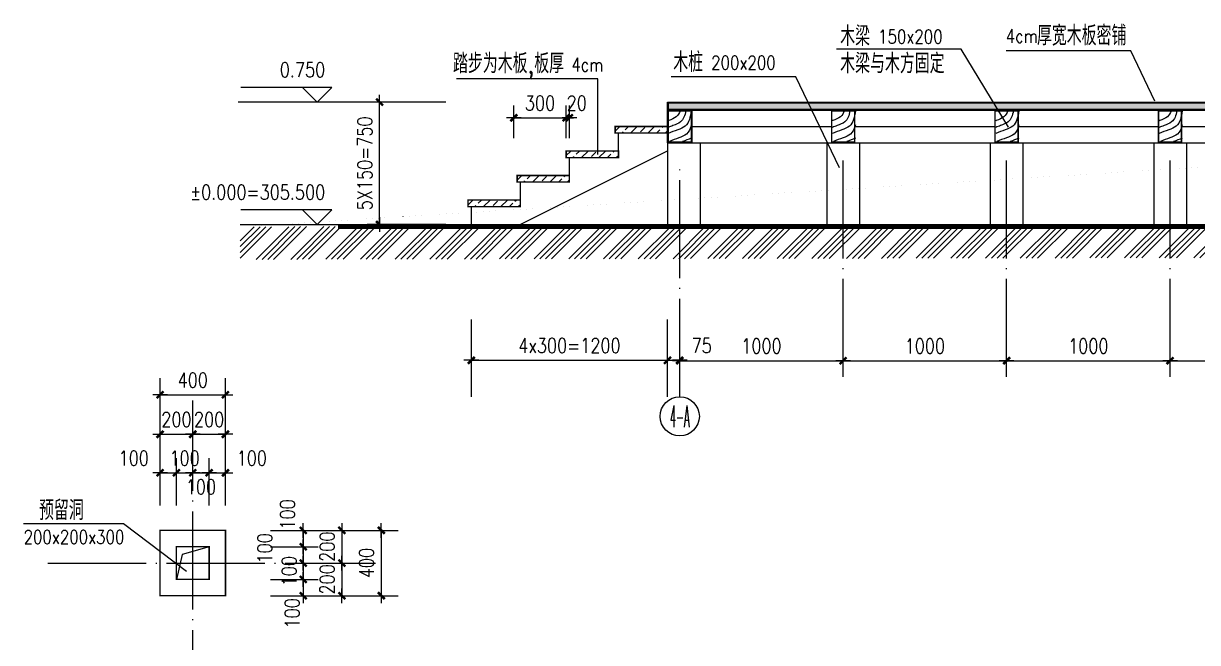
# Model space of a CAD drawing. Extents: x 568674 to 592610, y -115345 to -96707.
# Drawn here: x 577277 to 584460, y -105661 to -101871 of the extents above; entities that cross this region are included whole.
import ezdxf
from ezdxf.enums import TextEntityAlignment as Align

# ---------------------------------------------------------------- set-up
doc = ezdxf.new("R2010")
doc.units = 0
doc.header["$LTSCALE"] = 300
doc.header["$MEASUREMENT"] = 0
doc.header["$PDMODE"] = 3
doc.linetypes.add('DOTE', pattern=[2.42, 2, -0.2, 0.02, -0.2])
doc.layers.get('0').update_dxf_attribs({"linetype": 'CONTINUOUS'})
doc.layers.get('DEFPOINTS').update_dxf_attribs({"linetype": 'CONTINUOUS'})
for name, color, linetype in [('AXIS', 3, 'CONTINUOUS'), ('AXIS_TEXT', 7, 'CONTINUOUS'), ('DOTE', 1, 'DOTE'), ('PUB_DIM', 200, 'CONTINUOUS'), ('PUB_TEXT', 7, 'CONTINUOUS'), ('柱', 2, 'CONTINUOUS'), ('铺地', 52, 'CONTINUOUS')]:
    doc.layers.add(name, color=color, linetype=linetype)
doc.styles.add('_HT', font='txt.shx', dxfattribs={"width": 0.8, "bigfont": 'HT.shx'})
doc.styles.add('COMPLEX', font='COMPLEX')
doc.styles.add('DIM_FONT', font='SIMPLEX.shx', dxfattribs={"width": 0.8})
doc.dimstyles.new('AXIS30', dxfattribs={"dimscale": 0.3, "dimtxt": 300, "dimasz": 1, "dimexe": 250, "dimexo": 300, "dimgap": 150, "dimtad": 1, "dimdec": 0, "dimzin": 0, "dimtxsty": 'DIM_FONT', "dimblk": '_DIMX', "dimblk1": 'DOTSMALL', "dimblk2": 'DOTSMALL', "dimcen": 150, "dimse1": 1, "dimse2": 1, "dimclrt": 7, "dimazin": 3, "dimtfac": 150, "dimtdec": 0, "dimtix": 1, "dimtmove": 0, "dimatfit": 3, "dimtolj": 1, "dimtzin": 0})
doc.dimstyles.new('DIMN30', dxfattribs={"dimscale": 0.3, "dimtxt": 300, "dimasz": 1, "dimexe": 250, "dimexo": 300, "dimgap": 150, "dimtad": 1, "dimdec": 0, "dimzin": 0, "dimtxsty": 'DIM_FONT', "dimblk": '_DIMX', "dimblk1": 'DOTSMALL', "dimblk2": 'DOTSMALL', "dimcen": 150, "dimclrt": 7, "dimazin": 3, "dimtfac": 150, "dimtdec": 0, "dimtix": 1, "dimtmove": 0, "dimatfit": 3, "dimtolj": 1, "dimtzin": 0})

# ---------------------------------------------------------------- blocks, each defined once
blk = doc.blocks.new('_AXISO')
blk.add_circle((0, 0), 0.5)
at = {"layer": 'AXIS_TEXT', "style": 'COMPLEX', "width": 1.041667}
blk.add_attdef('A', text='', height=0.56, dxfattribs=at).set_placement((-0.25, -0.28), (0.25, -0.28), align=Align.FIT)
blk = doc.blocks.new('_DIMX')
blk.add_line((-150, 0), (150, 0))
at = {"const_width": 50}
blk.add_lwpolyline([(-70, -70), (70, 70)], dxfattribs=at)
blk = doc.blocks.new('*D132')
at = {"color": 0, "linetype": 'BYBLOCK'}
blk.add_line((583292.3, -111385.4), (584291.7, -111385.4), dxfattribs=at)
at = {"layer": 'DEFPOINTS', "color": 0, "linetype": 'BYBLOCK'}
for p in [(584292, -111385.4), (583292, -112385.4), (584292, -112385.4)]:
    blk.add_point(p, dxfattribs=at)
at = {"color": 0, "linetype": 'BYBLOCK', "xscale": 0.3, "yscale": 0.3, "zscale": 0.3, "rotation": 180}
blk.add_blockref('_DIMX', (583292, -111385.4), dxfattribs=at)
at = {"color": 0, "linetype": 'BYBLOCK', "xscale": 0.3, "yscale": 0.3, "zscale": 0.3}
blk.add_blockref('_DIMX', (584292, -111385.4), dxfattribs=at)
at = {"color": 7, "linetype": 'BYBLOCK', "insert": (583792, -111295.4), "char_height": 90, "attachment_point": 5, "style": 'DIM_FONT'}
blk.add_mtext('\\A1;1000', dxfattribs=at)
blk = doc.blocks.new('_DOTSMALL')
at = {"color": 0, "linetype": 'BYBLOCK', "const_width": 0.5}
blk.add_lwpolyline([(-0.0625, 0, 1), (0.0625, 0, 1)], format="xyb", close=True, dxfattribs=at)
blk = doc.blocks.new('*D133')
at = {"color": 0, "linetype": 'BYBLOCK'}
blk.add_line((584292.3, -111385.4), (585291.7, -111385.4), dxfattribs=at)
at = {"layer": 'DEFPOINTS', "color": 0, "linetype": 'BYBLOCK'}
for p in [(585292, -111385.4), (584292, -112385.4), (585292, -112385.4)]:
    blk.add_point(p, dxfattribs=at)
at = {"color": 0, "linetype": 'BYBLOCK', "xscale": 0.3, "yscale": 0.3, "zscale": 0.3, "rotation": 180}
blk.add_blockref('_DIMX', (584292, -111385.4), dxfattribs=at)
at = {"color": 0, "linetype": 'BYBLOCK', "xscale": 0.3, "yscale": 0.3, "zscale": 0.3}
blk.add_blockref('_DIMX', (585292, -111385.4), dxfattribs=at)
at = {"color": 7, "linetype": 'BYBLOCK', "insert": (584792, -111295.4), "char_height": 90, "attachment_point": 5, "style": 'DIM_FONT'}
blk.add_mtext('\\A1;1000', dxfattribs=at)
blk = doc.blocks.new('*D138')
at = {"color": 0, "linetype": 'BYBLOCK'}
for p, q in [((579861.8, -109802.3), (579380.3, -109802.3)), ((579455.3, -110552), (579455.3, -109802.6)), ((579861.8, -110552.3), (579380.3, -110552.3))]:
    blk.add_line(p, q, dxfattribs=at)
at = {"layer": 'DEFPOINTS', "color": 0, "linetype": 'BYBLOCK'}
for p in [(579455.3, -109802.3), (579951.8, -109802.3), (579951.8, -110552.3)]:
    blk.add_point(p, dxfattribs=at)
at = {"color": 0, "linetype": 'BYBLOCK', "xscale": 0.3, "yscale": 0.3, "zscale": 0.3}
for p, rotation in [((579455.3, -109802.3), 90), ((579455.3, -110552.3), 270)]:
    blk.add_blockref('_DIMX', p, dxfattribs=dict(at, rotation=rotation))
at = {"color": 7, "linetype": 'BYBLOCK', "insert": (579365.3, -110177.3), "char_height": 90, "attachment_point": 5, "rotation": 90, "style": 'DIM_FONT'}
blk.add_mtext('\\A1;5X150=750', dxfattribs=at)
blk = doc.blocks.new('*D213')
at = {"color": 0, "linetype": 'BYBLOCK'}
blk.add_line((579783.7, -107232.6), (579883.1, -107232.6), dxfattribs=at)
at = {"layer": 'DEFPOINTS', "color": 0, "linetype": 'BYBLOCK'}
for p in [(579883.4, -107232.6), (579783.4, -108232.6), (579883.4, -108232.6)]:
    blk.add_point(p, dxfattribs=at)
at = {"color": 0, "linetype": 'BYBLOCK', "xscale": 0.3, "yscale": 0.3, "zscale": 0.3, "rotation": 180}
blk.add_blockref('_DIMX', (579783.4, -107232.6), dxfattribs=at)
at = {"color": 0, "linetype": 'BYBLOCK', "xscale": 0.3, "yscale": 0.3, "zscale": 0.3}
blk.add_blockref('_DIMX', (579883.4, -107232.6), dxfattribs=at)
at = {"color": 7, "linetype": 'BYBLOCK', "insert": (579622.1, -107142.6), "char_height": 90, "attachment_point": 5, "style": 'DIM_FONT'}
blk.add_mtext('\\A1;100', dxfattribs=at)
blk = doc.blocks.new('*D214')
at = {"color": 0, "linetype": 'BYBLOCK'}
for p, q in [((579883.1, -107232.6), (579882.8, -107232.6)), ((579883.4, -107232.6), (579983.4, -107232.6)), ((579983.7, -107232.6), (579984, -107232.6))]:
    blk.add_line(p, q, dxfattribs=at)
at = {"layer": 'DEFPOINTS', "color": 0, "linetype": 'BYBLOCK'}
for p in [(579983.4, -107232.6), (579883.4, -108232.6), (579983.4, -108232.6)]:
    blk.add_point(p, dxfattribs=at)
at = {"color": 0, "linetype": 'BYBLOCK', "xscale": 0.3, "yscale": 0.3, "zscale": 0.3}
blk.add_blockref('_DIMX', (579883.4, -107232.6), dxfattribs=at)
at = {"color": 0, "linetype": 'BYBLOCK', "xscale": 0.3, "yscale": 0.3, "zscale": 0.3, "rotation": 180}
blk.add_blockref('_DIMX', (579983.4, -107232.6), dxfattribs=at)
at = {"color": 7, "linetype": 'BYBLOCK', "insert": (579933.4, -107142.6), "char_height": 90, "attachment_point": 5, "style": 'DIM_FONT'}
blk.add_mtext('\\A1;100', dxfattribs=at)
blk = doc.blocks.new('*D215')
at = {"color": 0, "linetype": 'BYBLOCK'}
blk.add_line((579983.7, -107232.6), (580083.1, -107232.6), dxfattribs=at)
at = {"layer": 'DEFPOINTS', "color": 0, "linetype": 'BYBLOCK'}
for p in [(580083.4, -107232.6), (579983.4, -108232.6), (580083.4, -108232.6)]:
    blk.add_point(p, dxfattribs=at)
at = {"color": 0, "linetype": 'BYBLOCK', "xscale": 0.3, "yscale": 0.3, "zscale": 0.3, "rotation": 180}
blk.add_blockref('_DIMX', (579983.4, -107232.6), dxfattribs=at)
at = {"color": 0, "linetype": 'BYBLOCK', "xscale": 0.3, "yscale": 0.3, "zscale": 0.3}
blk.add_blockref('_DIMX', (580083.4, -107232.6), dxfattribs=at)
at = {"color": 7, "linetype": 'BYBLOCK', "insert": (580033.4, -107319), "char_height": 90, "attachment_point": 5, "style": 'DIM_FONT'}
blk.add_mtext('\\A1;100', dxfattribs=at)
blk = doc.blocks.new('*D216')
at = {"color": 0, "linetype": 'BYBLOCK'}
blk.add_line((580083.7, -107232.6), (580183.1, -107232.6), dxfattribs=at)
at = {"layer": 'DEFPOINTS', "color": 0, "linetype": 'BYBLOCK'}
for p in [(580183.4, -107232.6), (580083.4, -108232.6), (580183.4, -108232.6)]:
    blk.add_point(p, dxfattribs=at)
at = {"color": 0, "linetype": 'BYBLOCK', "xscale": 0.3, "yscale": 0.3, "zscale": 0.3, "rotation": 180}
blk.add_blockref('_DIMX', (580083.4, -107232.6), dxfattribs=at)
at = {"color": 0, "linetype": 'BYBLOCK', "xscale": 0.3, "yscale": 0.3, "zscale": 0.3}
blk.add_blockref('_DIMX', (580183.4, -107232.6), dxfattribs=at)
at = {"color": 7, "linetype": 'BYBLOCK', "insert": (580344.7, -107142.6), "char_height": 90, "attachment_point": 5, "style": 'DIM_FONT'}
blk.add_mtext('\\A1;100', dxfattribs=at)
blk = doc.blocks.new('*D217')
at = {"color": 0, "linetype": 'BYBLOCK'}
for p, q in [((579783.1, -105435.4), (579782.8, -105435.4)), ((579783.4, -105435.4), (579983.4, -105435.4)), ((579983.7, -105435.4), (579984, -105435.4))]:
    blk.add_line(p, q, dxfattribs=at)
at = {"layer": 'DEFPOINTS', "color": 0, "linetype": 'BYBLOCK'}
for p in [(579983.4, -105435.4), (579783.4, -106435.4), (579983.4, -106435.4)]:
    blk.add_point(p, dxfattribs=at)
at = {"color": 0, "linetype": 'BYBLOCK', "xscale": 0.3, "yscale": 0.3, "zscale": 0.3}
blk.add_blockref('_DIMX', (579783.4, -105435.4), dxfattribs=at)
at = {"color": 0, "linetype": 'BYBLOCK', "xscale": 0.3, "yscale": 0.3, "zscale": 0.3, "rotation": 180}
blk.add_blockref('_DIMX', (579983.4, -105435.4), dxfattribs=at)
at = {"color": 7, "linetype": 'BYBLOCK', "insert": (579883.4, -105345.4), "char_height": 90, "attachment_point": 5, "style": 'DIM_FONT'}
blk.add_mtext('\\A1;200', dxfattribs=at)
blk = doc.blocks.new('*D218')
at = {"color": 0, "linetype": 'BYBLOCK'}
for p, q in [((579983.1, -105435.4), (579982.8, -105435.4)), ((579983.4, -105435.4), (580183.4, -105435.4)), ((580183.7, -105435.4), (580184, -105435.4))]:
    blk.add_line(p, q, dxfattribs=at)
at = {"layer": 'DEFPOINTS', "color": 0, "linetype": 'BYBLOCK'}
for p in [(580183.4, -105435.4), (579983.4, -106435.4), (580183.4, -106435.4)]:
    blk.add_point(p, dxfattribs=at)
at = {"color": 0, "linetype": 'BYBLOCK', "xscale": 0.3, "yscale": 0.3, "zscale": 0.3}
blk.add_blockref('_DIMX', (579983.4, -105435.4), dxfattribs=at)
at = {"color": 0, "linetype": 'BYBLOCK', "xscale": 0.3, "yscale": 0.3, "zscale": 0.3, "rotation": 180}
blk.add_blockref('_DIMX', (580183.4, -105435.4), dxfattribs=at)
at = {"color": 7, "linetype": 'BYBLOCK', "insert": (580083.4, -105345.4), "char_height": 90, "attachment_point": 5, "style": 'DIM_FONT'}
blk.add_mtext('\\A1;200', dxfattribs=at)
blk = doc.blocks.new('*D219')
at = {"color": 0, "linetype": 'BYBLOCK'}
blk.add_line((579783.7, -105193.9), (580183.1, -105193.9), dxfattribs=at)
at = {"layer": 'DEFPOINTS', "color": 0, "linetype": 'BYBLOCK'}
for p in [(580183.4, -105193.9), (579783.4, -106193.9), (580183.4, -106193.9)]:
    blk.add_point(p, dxfattribs=at)
at = {"color": 0, "linetype": 'BYBLOCK', "xscale": 0.3, "yscale": 0.3, "zscale": 0.3, "rotation": 180}
blk.add_blockref('_DIMX', (579783.4, -105193.9), dxfattribs=at)
at = {"color": 0, "linetype": 'BYBLOCK', "xscale": 0.3, "yscale": 0.3, "zscale": 0.3}
blk.add_blockref('_DIMX', (580183.4, -105193.9), dxfattribs=at)
at = {"color": 7, "linetype": 'BYBLOCK', "insert": (579983.4, -105103.9), "char_height": 90, "attachment_point": 5, "style": 'DIM_FONT'}
blk.add_mtext('\\A1;400', dxfattribs=at)
blk = doc.blocks.new('*D220')
at = {"color": 0, "linetype": 'BYBLOCK'}
blk.add_line((580659.6, -106024), (580659.6, -106123.4), dxfattribs=at)
at = {"layer": 'DEFPOINTS', "color": 0, "linetype": 'BYBLOCK'}
for p in [(579659.6, -106023.7), (579659.6, -106123.7), (580659.6, -106123.7)]:
    blk.add_point(p, dxfattribs=at)
at = {"color": 0, "linetype": 'BYBLOCK', "xscale": 0.3, "yscale": 0.3, "zscale": 0.3}
for p, rotation in [((580659.6, -106023.7), 90), ((580659.6, -106123.7), 270)]:
    blk.add_blockref('_DIMX', p, dxfattribs=dict(at, rotation=rotation))
at = {"color": 7, "linetype": 'BYBLOCK', "insert": (580563.4, -105926.1), "char_height": 90, "attachment_point": 5, "rotation": 90, "style": 'DIM_FONT'}
blk.add_mtext('\\A1;100', dxfattribs=at)
blk = doc.blocks.new('*D221')
at = {"color": 0, "linetype": 'BYBLOCK'}
blk.add_line((580659.6, -106124), (580659.6, -106223.4), dxfattribs=at)
at = {"layer": 'DEFPOINTS', "color": 0, "linetype": 'BYBLOCK'}
for p in [(579659.6, -106123.7), (579659.6, -106223.7), (580659.6, -106223.7)]:
    blk.add_point(p, dxfattribs=at)
at = {"color": 0, "linetype": 'BYBLOCK', "xscale": 0.3, "yscale": 0.3, "zscale": 0.3}
for p, rotation in [((580659.6, -106123.7), 90), ((580659.6, -106223.7), 270)]:
    blk.add_blockref('_DIMX', p, dxfattribs=dict(at, rotation=rotation))
at = {"color": 7, "linetype": 'BYBLOCK', "insert": (580423.6, -106133.8), "char_height": 90, "attachment_point": 5, "rotation": 90, "style": 'DIM_FONT'}
blk.add_mtext('\\A1;100', dxfattribs=at)
blk = doc.blocks.new('*D222')
at = {"color": 0, "linetype": 'BYBLOCK'}
blk.add_line((581975.3, -105826.5), (581975.3, -105925.9), dxfattribs=at)
at = {"layer": 'DEFPOINTS', "color": 0, "linetype": 'BYBLOCK'}
for p in [(580975.3, -105826.2), (580975.3, -105926.2), (581975.3, -105926.2)]:
    blk.add_point(p, dxfattribs=at)
at = {"color": 0, "linetype": 'BYBLOCK', "xscale": 0.3, "yscale": 0.3, "zscale": 0.3}
for p, rotation in [((581975.3, -105826.2), 90), ((581975.3, -105926.2), 270)]:
    blk.add_blockref('_DIMX', p, dxfattribs=dict(at, rotation=rotation))
at = {"color": 7, "linetype": 'BYBLOCK', "insert": (581888.9, -105876.2), "char_height": 90, "attachment_point": 5, "rotation": 90, "style": 'DIM_FONT'}
blk.add_mtext('\\A1;100', dxfattribs=at)
blk = doc.blocks.new('*D223')
at = {"color": 0, "linetype": 'BYBLOCK'}
blk.add_line((580659.6, -106324), (580659.6, -106423.4), dxfattribs=at)
at = {"layer": 'DEFPOINTS', "color": 0, "linetype": 'BYBLOCK'}
for p in [(579659.6, -106323.7), (579659.6, -106423.7), (580659.6, -106423.7)]:
    blk.add_point(p, dxfattribs=at)
at = {"color": 0, "linetype": 'BYBLOCK', "xscale": 0.3, "yscale": 0.3, "zscale": 0.3}
for p, rotation in [((580659.6, -106323.7), 90), ((580659.6, -106423.7), 270)]:
    blk.add_blockref('_DIMX', p, dxfattribs=dict(at, rotation=rotation))
at = {"color": 7, "linetype": 'BYBLOCK', "insert": (580592.1, -106531.5), "char_height": 90, "attachment_point": 5, "rotation": 90, "style": 'DIM_FONT'}
blk.add_mtext('\\A1;100', dxfattribs=at)
blk = doc.blocks.new('*D224')
at = {"color": 0, "linetype": 'BYBLOCK'}
for p, q in [((582211.4, -105625.9), (582211.4, -105625.6)), ((582211.4, -105626.2), (582211.4, -105826.2)), ((582211.4, -105826.5), (582211.4, -105826.8))]:
    blk.add_line(p, q, dxfattribs=at)
at = {"layer": 'DEFPOINTS', "color": 0, "linetype": 'BYBLOCK'}
for p in [(581211.4, -105626.2), (581211.4, -105826.2), (582211.4, -105826.2)]:
    blk.add_point(p, dxfattribs=at)
at = {"color": 0, "linetype": 'BYBLOCK', "xscale": 0.3, "yscale": 0.3, "zscale": 0.3}
for p, rotation in [((582211.4, -105626.2), 270), ((582211.4, -105826.2), 90)]:
    blk.add_blockref('_DIMX', p, dxfattribs=dict(at, rotation=rotation))
at = {"color": 7, "linetype": 'BYBLOCK', "insert": (582121.4, -105726.2), "char_height": 90, "attachment_point": 5, "rotation": 90, "style": 'DIM_FONT'}
blk.add_mtext('\\A1;200', dxfattribs=at)
blk = doc.blocks.new('*D225')
at = {"color": 0, "linetype": 'BYBLOCK'}
for p, q in [((582211.4, -105825.9), (582211.4, -105825.6)), ((582211.4, -105826.2), (582211.4, -106026.2)), ((582211.4, -106026.5), (582211.4, -106026.8))]:
    blk.add_line(p, q, dxfattribs=at)
at = {"layer": 'DEFPOINTS', "color": 0, "linetype": 'BYBLOCK'}
for p in [(581211.4, -105826.2), (581211.4, -106026.2), (582211.4, -106026.2)]:
    blk.add_point(p, dxfattribs=at)
at = {"color": 0, "linetype": 'BYBLOCK', "xscale": 0.3, "yscale": 0.3, "zscale": 0.3}
for p, rotation in [((582211.4, -105826.2), 270), ((582211.4, -106026.2), 90)]:
    blk.add_blockref('_DIMX', p, dxfattribs=dict(at, rotation=rotation))
at = {"color": 7, "linetype": 'BYBLOCK', "insert": (582121.4, -105926.2), "char_height": 90, "attachment_point": 5, "rotation": 90, "style": 'DIM_FONT'}
blk.add_mtext('\\A1;200', dxfattribs=at)
blk = doc.blocks.new('*D226')
at = {"color": 0, "linetype": 'BYBLOCK'}
blk.add_line((582452.9, -105626.5), (582452.9, -106025.9), dxfattribs=at)
at = {"layer": 'DEFPOINTS', "color": 0, "linetype": 'BYBLOCK'}
for p in [(581452.9, -105626.2), (581452.9, -106026.2), (582452.9, -106026.2)]:
    blk.add_point(p, dxfattribs=at)
at = {"color": 0, "linetype": 'BYBLOCK', "xscale": 0.3, "yscale": 0.3, "zscale": 0.3}
for p, rotation in [((582452.9, -105626.2), 90), ((582452.9, -106026.2), 270)]:
    blk.add_blockref('_DIMX', p, dxfattribs=dict(at, rotation=rotation))
at = {"color": 7, "linetype": 'BYBLOCK', "insert": (582362.9, -105826.2), "char_height": 90, "attachment_point": 5, "rotation": 90, "style": 'DIM_FONT'}
blk.add_mtext('\\A1;400', dxfattribs=at)
blk = doc.blocks.new('*D227')
at = {"color": 0, "linetype": 'BYBLOCK'}
blk.add_line((583292.3, -103935.4), (584291.7, -103935.4), dxfattribs=at)
at = {"layer": 'DEFPOINTS', "color": 0, "linetype": 'BYBLOCK'}
for p in [(584292, -103935.4), (583292, -104935.4), (584292, -104935.4)]:
    blk.add_point(p, dxfattribs=at)
at = {"color": 0, "linetype": 'BYBLOCK', "xscale": 0.3, "yscale": 0.3, "zscale": 0.3, "rotation": 180}
blk.add_blockref('_DIMX', (583292, -103935.4), dxfattribs=at)
at = {"color": 0, "linetype": 'BYBLOCK', "xscale": 0.3, "yscale": 0.3, "zscale": 0.3}
blk.add_blockref('_DIMX', (584292, -103935.4), dxfattribs=at)
at = {"color": 7, "linetype": 'BYBLOCK', "insert": (583792, -103845.4), "char_height": 90, "attachment_point": 5, "style": 'DIM_FONT'}
blk.add_mtext('\\A1;1000', dxfattribs=at)
blk = doc.blocks.new('*D228')
at = {"color": 0, "linetype": 'BYBLOCK'}
blk.add_line((584292.3, -103935.4), (585291.7, -103935.4), dxfattribs=at)
at = {"layer": 'DEFPOINTS', "color": 0, "linetype": 'BYBLOCK'}
for p in [(585292, -103935.4), (584292, -104935.4), (585292, -104935.4)]:
    blk.add_point(p, dxfattribs=at)
at = {"color": 0, "linetype": 'BYBLOCK', "xscale": 0.3, "yscale": 0.3, "zscale": 0.3, "rotation": 180}
blk.add_blockref('_DIMX', (584292, -103935.4), dxfattribs=at)
at = {"color": 0, "linetype": 'BYBLOCK', "xscale": 0.3, "yscale": 0.3, "zscale": 0.3}
blk.add_blockref('_DIMX', (585292, -103935.4), dxfattribs=at)
at = {"color": 7, "linetype": 'BYBLOCK', "insert": (584792, -103845.4), "char_height": 90, "attachment_point": 5, "style": 'DIM_FONT'}
blk.add_mtext('\\A1;1000', dxfattribs=at)
blk = doc.blocks.new('*D253')
at = {"color": 0, "linetype": 'BYBLOCK'}
blk.add_line((580277.3, -102448.4), (580596.7, -102448.4), dxfattribs=at)
at = {"layer": 'DEFPOINTS', "color": 0, "linetype": 'BYBLOCK'}
for p in [(580597, -102448.4), (580277, -103448.4), (580597, -103448.4)]:
    blk.add_point(p, dxfattribs=at)
at = {"color": 0, "linetype": 'BYBLOCK', "xscale": 0.3, "yscale": 0.3, "zscale": 0.3, "rotation": 180}
blk.add_blockref('_DIMX', (580277, -102448.4), dxfattribs=at)
at = {"color": 0, "linetype": 'BYBLOCK', "xscale": 0.3, "yscale": 0.3, "zscale": 0.3}
blk.add_blockref('_DIMX', (580597, -102448.4), dxfattribs=at)
at = {"color": 7, "linetype": 'BYBLOCK', "insert": (580437, -102358.4), "char_height": 90, "attachment_point": 5, "style": 'DIM_FONT'}
blk.add_mtext('\\A1;300', dxfattribs=at)
blk = doc.blocks.new('*D254')
at = {"color": 0, "linetype": 'BYBLOCK'}
for p, q in [((580596.7, -102448.4), (580596.4, -102448.4)), ((580597, -102448.4), (580617, -102448.4)), ((580597, -102448.4), (580617, -102448.4)), ((580617.3, -102448.4), (580617.6, -102448.4))]:
    blk.add_line(p, q, dxfattribs=at)
at = {"layer": 'DEFPOINTS', "color": 0, "linetype": 'BYBLOCK'}
for p in [(580617, -102448.4), (580597, -103448.4), (580617, -103448.4)]:
    blk.add_point(p, dxfattribs=at)
at = {"color": 0, "linetype": 'BYBLOCK', "xscale": 0.3, "yscale": 0.3, "zscale": 0.3}
blk.add_blockref('_DIMX', (580597, -102448.4), dxfattribs=at)
at = {"color": 0, "linetype": 'BYBLOCK', "xscale": 0.3, "yscale": 0.3, "zscale": 0.3, "rotation": 180}
blk.add_blockref('_DIMX', (580617, -102448.4), dxfattribs=at)
at = {"color": 7, "linetype": 'BYBLOCK', "insert": (580661.8, -102358.4), "char_height": 90, "attachment_point": 5, "style": 'DIM_FONT'}
blk.add_mtext('\\A1;20', dxfattribs=at)
blk = doc.blocks.new('*D255')
at = {"color": 0, "linetype": 'BYBLOCK'}
blk.add_line((580017.3, -103932.8), (581216.7, -103932.8), dxfattribs=at)
at = {"layer": 'DEFPOINTS', "color": 0, "linetype": 'BYBLOCK'}
for p in [(581217, -103932.8), (580017, -104932.8), (581217, -104932.8)]:
    blk.add_point(p, dxfattribs=at)
at = {"color": 0, "linetype": 'BYBLOCK', "xscale": 0.3, "yscale": 0.3, "zscale": 0.3, "rotation": 180}
blk.add_blockref('_DIMX', (580017, -103932.8), dxfattribs=at)
at = {"color": 0, "linetype": 'BYBLOCK', "xscale": 0.3, "yscale": 0.3, "zscale": 0.3}
blk.add_blockref('_DIMX', (581217, -103932.8), dxfattribs=at)
at = {"color": 7, "linetype": 'BYBLOCK', "insert": (580617, -103842.8), "char_height": 90, "attachment_point": 5, "style": 'DIM_FONT'}
blk.add_mtext('\\A1;4x300=1200', dxfattribs=at)
blk = doc.blocks.new('*D256')
at = {"color": 0, "linetype": 'BYBLOCK'}
for p, q in [((581216.7, -103932.8), (581216.4, -103932.8)), ((581217, -103932.8), (581292, -103932.8)), ((581217, -103932.8), (581292, -103932.8)), ((581292.3, -103932.8), (581292.6, -103932.8))]:
    blk.add_line(p, q, dxfattribs=at)
at = {"layer": 'DEFPOINTS', "color": 0, "linetype": 'BYBLOCK'}
for p in [(581292, -103932.8), (581217, -104932.8), (581292, -104932.8)]:
    blk.add_point(p, dxfattribs=at)
at = {"color": 0, "linetype": 'BYBLOCK', "xscale": 0.3, "yscale": 0.3, "zscale": 0.3}
blk.add_blockref('_DIMX', (581217, -103932.8), dxfattribs=at)
at = {"color": 0, "linetype": 'BYBLOCK', "xscale": 0.3, "yscale": 0.3, "zscale": 0.3, "rotation": 180}
blk.add_blockref('_DIMX', (581292, -103932.8), dxfattribs=at)
at = {"color": 7, "linetype": 'BYBLOCK', "insert": (581425.9, -103842.8), "char_height": 90, "attachment_point": 5, "style": 'DIM_FONT'}
blk.add_mtext('\\A1;75', dxfattribs=at)

msp = doc.modelspace()

# ---------------------------------------------------------------- hatches: boundary and pattern name
at = {"layer": '柱'}
h = msp.add_hatch(dxfattribs=at)
h.set_pattern_fill('ANSI34', color=256, scale=200, style=0)
h.set_pattern_definition([(45, (25, 7650), (-106.066017, 106.066017), []), (45, (60.36, 7650), (-106.066017, 106.066017), []), (45, (95.71, 7650), (-106.066017, 106.066017), []), (45, (131.07, 7650), (-106.066017, 106.066017), [])])
edge = h.paths.add_edge_path()
edge.add_line((578602.7, -103315.5), (578602.7, -103115.5))
edge.add_line((578602.7, -103315.5), (586270, -103302.4))
edge.add_line((586270, -103302.4), (586270, -103465.5))
edge.add_line((586270, -103465.5), (590826.5, -103465.5))
edge.add_line((590826.5, -103465.5), (590820.8, -102341.1))
edge.add_line((590820.8, -102341.1), (591116.7, -102339.6))
edge.add_line((578602.4, -103115.5), (586470, -103102))
edge.add_line((586470, -103102), (586470, -103265.5))
edge.add_line((586470, -103265.5), (590625.5, -103265.5))
edge.add_line((590625.5, -103265.5), (590619.9, -102142.1))
edge.add_line((590619.9, -102142.1), (591115.7, -102139.6))
edge.add_line((591116.7, -102339.6), (591115.7, -102139.6))
h = msp.add_hatch(dxfattribs=at)
h.set_pattern_fill('ANSI33', color=256, scale=300, style=0)
h.paths.add_polyline_path([(581221.5, -102397.5), (581221.5, -102356.5), (590607.5, -102356.5), (590607.5, -102397.5)])
h = msp.add_hatch(dxfattribs=at)
h.set_pattern_fill('ANSI33', color=256, scale=300, style=0)
h.set_pattern_definition([(45, (300, 150), (-53.033009, 53.033009), []), (45, (353.03, 150), (-53.033009, 53.033009), [37.5, -18.75])])
h.paths.add_polyline_path([(581217, -102502), (580897, -102502), (580897, -102542), (581217, -102542)])
h = msp.add_hatch(dxfattribs=at)
h.set_pattern_fill('ANSI33', color=256, scale=300, style=0)
h.paths.add_polyline_path([(580917, -102652), (580597, -102652), (580597, -102692), (580917, -102692)])
h = msp.add_hatch(dxfattribs=at)
h.set_pattern_fill('ANSI33', color=256, scale=300, style=0)
h.set_pattern_definition([(45, (-300, -150), (-53.033009, 53.033009), []), (45, (-246.97, -150), (-53.033009, 53.033009), [37.5, -18.75])])
h.paths.add_polyline_path([(580617, -102802), (580297, -102802), (580297, -102842), (580617, -102842)])
h = msp.add_hatch(dxfattribs=at)
h.set_pattern_fill('ANSI33', color=256, scale=300, style=0)
h.set_pattern_definition([(45, (-600, -300), (-53.033009, 53.033009), []), (45, (-546.97, -300), (-53.033009, 53.033009), [37.5, -18.75])])
h.paths.add_polyline_path([(580317, -102952), (579997, -102952), (579997, -102992), (580317, -102992)])

# ---------------------------------------------------------------- linework, layer by layer
at = {"layer": 'AXIS'}
for p, q in [((579861.8, -102352.3), (578589.8, -102352.3)), ((580277, -102574.2), (580277, -102374.2)), ((580597, -102574.2), (580597, -102374.2)), ((580617, -102574.2), (580617, -102374.2)), ((581217, -102542), (581217, -102502)), ((580017, -103102), (580057, -103102)), ((580017, -104156), (580017, -103684.1)), ((581217, -104156), (581217, -103684.1)), ((578112.4, -104821.8), (578112.4, -104041.8)), ((578512.4, -104821.8), (578512.4, -104041.8)), ((578212.4, -104821.8), (578212.4, -104531.1)), ((578412.4, -104821.8), (578412.4, -104531.1)), ((577888.4, -104933.4), (577276.7, -104933.4)), ((578274.3, -105225.1), (577888.4, -104933.4)), ((578788.6, -104973.9), (579568.6, -104973.9)), ((578788.6, -105073.9), (579079.2, -105073.9)), ((578788.6, -105273.9), (579079.2, -105273.9)), ((578788.6, -105373.9), (579568.6, -105373.9))]:
    msp.add_line(p, q, dxfattribs=at)
msp.add_lwpolyline([(581217, -102402), (581217, -102352), (590612, -102352), (590612, -102402)], close=True, dxfattribs=at)
at = {"layer": 'AXIS', "const_width": 9}
msp.add_lwpolyline([(578112.4, -104973.9), (578112.4, -105373.9), (578512.4, -105373.9), (578512.4, -104973.9)], close=True, dxfattribs=at)
at = {"layer": 'AXIS'}
msp.add_lwpolyline([(578212.4, -105073.9, 9, 9, 0), (578212.4, -105273.9, 9, 9, 0), (578412.4, -105273.9, 9, 9, 0), (578412.4, -105073.9, 9, 9, 0)], format="xyseb", close=True, dxfattribs=at)
msp.add_lwpolyline([(578412.4, -105073.9), (578248.6, -105121.1), (578212.4, -105273.9)], dxfattribs=at)
at = {"layer": 'DOTE'}
for p, q in [((581292, -104156), (581292, -102707)), ((582292, -104035.1), (582292, -102707)), ((583292, -104035.1), (583292, -102707)), ((584292, -104035.1), (584292, -102707)), ((578312.4, -106183.9), (578312.4, -104179.7)), ((577426.5, -105173.9), (579430.6, -105173.9))]:
    msp.add_line(p, q, dxfattribs=at)
at = {"layer": 'PUB_DIM'}
for p, q in [((578984.1, -102262.3), (578606.9, -102262.3)), ((579164.1, -102262.3), (578984.1, -102262.3)), ((578984.1, -102262.3), (579074.1, -102352.3)), ((579074.1, -102352.3), (579164.1, -102262.3)), ((578984.1, -103012.3), (578606.9, -103012.3)), ((579164.1, -103012.3), (578984.1, -103012.3)), ((578984.1, -103012.3), (579074.1, -103102.3)), ((579074.1, -103102.3), (579164.1, -103012.3))]:
    msp.add_line(p, q, dxfattribs=at)
at = {"layer": '柱'}
for p, q in [((581217, -102402), (581217, -103102)), ((580917, -102652), (580917, -102542)), ((580315.9, -103102), (581217, -102651.5)), ((581417, -102602), (581417, -103102)), ((582192, -102602), (582192, -103102)), ((582392, -102602), (582392, -103102)), ((583192, -102602), (583192, -103102)), ((583392, -102602), (583392, -103102)), ((584192, -102602), (584192, -103102)), ((584392, -102602), (584392, -103102)), ((580617, -102802), (580617, -102692)), ((580317, -102952), (580317, -102842)), ((580017, -103102), (580017, -102992))]:
    msp.add_line(p, q, dxfattribs=at)
for points in [[(578602.4, -103102), (586470, -103102), (586470, -103265.5), (590639.4, -103265.5), (590639.4, -102615.5), (590625.5, -102615.5), (590625.5, -102388.5), (590625.5, -102388.5), (590625.5, -101960.5), (591090.7, -101958.1)], [(583303.1, -102505.2), (583013.4, -102029.1), (582251, -102029.1)], [(584198.5, -102346.2), (584051.2, -102038.2), (583288.8, -102038.2)], [(580791.1, -102672.7), (580791.1, -102210.9), (579926.9, -102210.9)], [(582268.8, -102755.5), (582001.8, -102197.2), (581239.4, -102197.2)]]:
    msp.add_lwpolyline(points, dxfattribs=at)
at = {"layer": '柱', "const_width": 9}
for points in [[(581221.5, -102397.5), (581221.5, -102356.5), (590607.5, -102356.5), (590607.5, -102397.5)], [(581221.5, -102406.5), (581362.5, -102406.5), (581362.5, -102597.5), (581221.5, -102597.5)], [(582221.5, -102406.5), (582362.5, -102406.5), (582362.5, -102597.5), (582221.5, -102597.5)], [(583221.5, -102406.5), (583362.5, -102406.5), (583362.5, -102597.5), (583221.5, -102597.5)], [(584221.5, -102406.5), (584362.5, -102406.5), (584362.5, -102597.5), (584221.5, -102597.5)], [(580917, -102652), (580597, -102652), (580597, -102692), (580917, -102692)], [(580617, -102802), (580297, -102802), (580297, -102842), (580617, -102842)], [(580317, -102952), (579997, -102952), (579997, -102992), (580317, -102992)]]:
    msp.add_lwpolyline(points, close=True, dxfattribs=at)
at = {"layer": '柱'}
msp.add_lwpolyline([(581217, -102402), (581367, -102402), (581367, -102602), (581217, -102602)], close=True, dxfattribs=at)
at = {"layer": '柱', "const_width": 9}
msp.add_lwpolyline([(581217, -102502), (580897, -102502), (580897, -102542), (581217, -102542)], dxfattribs=at)
at = {"layer": '柱'}
for points, knots in [([(581362.5, -102406.5), (581356.2, -102443), (581346.8, -102498.2), (581275.6, -102523.3), (581240.4, -102536.8), (581221.5, -102544.2)], [0, 0, 0, 0, 99.966583, 151.637223, 213.138617, 213.138617, 213.138617, 213.138617]), ([(581329.1, -102406.5), (581323.6, -102433.5), (581310.1, -102474.9), (581257.3, -102493.5), (581231.1, -102503.3), (581221.5, -102507)], [24.157658, 24.157658, 24.157658, 24.157658, 99.966583, 151.637223, 182.392327, 182.392327, 182.392327, 182.392327]), ([(581294.5, -102406.5), (581289.3, -102420.8), (581273.7, -102447.5), (581240.3, -102459.3), (581222.5, -102465.8), (581221.5, -102466.2)], [54.68436, 54.68436, 54.68436, 54.68436, 99.966583, 151.637223, 154.889328, 154.889328, 154.889328, 154.889328]), ([(582367, -102406.5), (582360.7, -102443), (582351.3, -102498.2), (582280.1, -102523.3), (582244.9, -102536.8), (582226, -102544.2)], [0, 0, 0, 0, 99.966583, 151.637223, 213.138617, 213.138617, 213.138617, 213.138617]), ([(582333.6, -102406.5), (582328.1, -102433.5), (582314.6, -102474.9), (582261.8, -102493.5), (582235.6, -102503.3), (582226, -102507)], [24.157658, 24.157658, 24.157658, 24.157658, 99.966583, 151.637223, 182.392327, 182.392327, 182.392327, 182.392327]), ([(582299, -102406.5), (582293.8, -102420.8), (582278.2, -102447.5), (582244.8, -102459.3), (582227, -102465.8), (582226, -102466.2)], [54.68436, 54.68436, 54.68436, 54.68436, 99.966583, 151.637223, 154.889328, 154.889328, 154.889328, 154.889328]), ([(583367, -102406.5), (583360.7, -102443), (583351.3, -102498.2), (583280.1, -102523.3), (583244.9, -102536.8), (583226, -102544.2)], [0, 0, 0, 0, 99.966583, 151.637223, 213.138617, 213.138617, 213.138617, 213.138617]), ([(583333.6, -102406.5), (583328.1, -102433.5), (583314.6, -102474.9), (583261.8, -102493.5), (583235.6, -102503.3), (583226, -102507)], [24.157658, 24.157658, 24.157658, 24.157658, 99.966583, 151.637223, 182.392327, 182.392327, 182.392327, 182.392327]), ([(583299, -102406.5), (583293.8, -102420.8), (583278.2, -102447.5), (583244.8, -102459.3), (583227, -102465.8), (583226, -102466.2)], [54.68436, 54.68436, 54.68436, 54.68436, 99.966583, 151.637223, 154.889328, 154.889328, 154.889328, 154.889328]), ([(584367, -102406.5), (584360.7, -102443), (584351.3, -102498.2), (584280.1, -102523.3), (584244.9, -102536.8), (584226, -102544.2)], [0, 0, 0, 0, 99.966583, 151.637223, 213.138617, 213.138617, 213.138617, 213.138617]), ([(584333.6, -102406.5), (584328.1, -102433.5), (584314.6, -102474.9), (584261.8, -102493.5), (584235.6, -102503.3), (584226, -102507)], [24.157658, 24.157658, 24.157658, 24.157658, 99.966583, 151.637223, 182.392327, 182.392327, 182.392327, 182.392327]), ([(584299, -102406.5), (584293.8, -102420.8), (584278.2, -102447.5), (584244.8, -102459.3), (584227, -102465.8), (584226, -102466.2)], [54.68436, 54.68436, 54.68436, 54.68436, 99.966583, 151.637223, 154.889328, 154.889328, 154.889328, 154.889328]), ([(581362.5, -102492.2), (581357, -102514.9), (581342.5, -102551.1), (581282.8, -102572.1), (581247.5, -102585.6), (581228.6, -102592.9)], [34.362234, 34.362234, 34.362234, 34.362234, 99.966583, 151.637223, 213.138617, 213.138617, 213.138617, 213.138617]), ([(582367, -102492.2), (582361.5, -102514.9), (582347, -102551.1), (582287.3, -102572.1), (582252, -102585.6), (582233.1, -102592.9)], [34.362234, 34.362234, 34.362234, 34.362234, 99.966583, 151.637223, 213.138617, 213.138617, 213.138617, 213.138617]), ([(583367, -102492.2), (583361.5, -102514.9), (583347, -102551.1), (583287.3, -102572.1), (583252, -102585.6), (583233.1, -102592.9)], [34.362234, 34.362234, 34.362234, 34.362234, 99.966583, 151.637223, 213.138617, 213.138617, 213.138617, 213.138617]), ([(584367, -102492.2), (584361.5, -102514.9), (584347, -102551.1), (584287.3, -102572.1), (584252, -102585.6), (584233.1, -102592.9)], [34.362234, 34.362234, 34.362234, 34.362234, 99.966583, 151.637223, 213.138617, 213.138617, 213.138617, 213.138617])]:
    msp.add_open_spline(points, degree=3, knots=knots, dxfattribs=at)
for points in [[(581362.5, -102574), (581344.4, -102580.7), (581326.9, -102587.4), (581309.6, -102594.1)], [(582367, -102574), (582348.9, -102580.7), (582331.4, -102587.4), (582314.1, -102594.1)], [(583367, -102574), (583348.9, -102580.7), (583331.4, -102587.4), (583314.1, -102594.1)], [(584367, -102574), (584348.9, -102580.7), (584331.4, -102587.4), (584314.1, -102594.1)]]:
    msp.add_open_spline(points, degree=3, dxfattribs=at)
at = {"layer": '铺地'}
for p, q in [((581217, -102352), (590612, -102352)), ((581217, -102402), (581217, -102352)), ((581217, -102402), (590612, -102402)), ((581217, -102502), (581221.5, -102502)), ((581362.5, -102502), (582221.5, -102502)), ((582362.5, -102502), (583221.5, -102502)), ((583362.5, -102502), (584221.5, -102502)), ((584362.5, -102502), (585221.5, -102502)), ((581217, -102602), (590612, -102602)), ((578602.4, -103102), (586470, -103102))]:
    msp.add_line(p, q, dxfattribs=at)
at = {"layer": '铺地', "const_width": 27}
msp.add_lwpolyline([(579200.3, -103115.5), (586483.5, -103115.5)], dxfattribs=at)

# ---------------------------------------------------------------- block references
at = {"layer": 'AXIS'}
ref = msp.add_blockref('_AXISO', (581292, -104276), dxfattribs=dict(at, xscale=239.9999999999999, yscale=239.9999999999999, zscale=239.9999999999999))
ref.add_attrib('A', '4-A', dxfattribs={"layer": 'AXIS_TEXT', "height": 134.4, "style": 'COMPLEX', "width": 0.288462}).set_placement((581232, -104343.2), (581352, -104343.2), align=Align.FIT)

# ---------------------------------------------------------------- texts
at = {"layer": 'PUB_DIM', "style": 'DIM_FONT', "width": 0.8}
for s, p in [('0.750', (579122.7, -102199.3)), ('%%p0.000=305.500', (579122.7, -102949.3))]:
    msp.add_text(s, height=90, dxfattribs=at).set_placement(p, align=Align.RIGHT)
at = {"layer": 'PUB_TEXT', "style": '_HT', "width": 0.8}
for s, height, p in [('木梁', 120, (582273.9, -102008.1)), ('150x200', 84, (582505.9, -101993.3)), ('4cm', 84, (583287, -101990.2)), ('厚宽木板密铺', 120, (583477.8, -102005)), ('踏步为木板,板厚', 120, (579904.9, -102175.7)), ('木桩', 120, (581252.3, -102168.4)), ('200x200', 84, (581484.4, -102153.5)), ('木梁与木方固定', 120, (582273.9, -102176.3)), ('4cm', 84, (580628.4, -102165.4)), ('预留洞', 120, (577371.6, -104911)), ('200x200x300', 84, (577277.5, -105056.7))]:
    msp.add_text(s, height=height, dxfattribs=at).set_placement(p)

# ---------------------------------------------------------------- dimensions: what is measured, and where the dimension line sits
at = {"layer": 'PUB_DIM'}
dim = msp.add_aligned_dim(p1=(579951.8, -103102.3), p2=(579951.8, -102352.3), distance=496.5, text='5X150=750', dimstyle='DIMN30', dxfattribs=at)
dim.commit()
dim.dimension.update_dxf_attribs({"geometry": '*D138', "text_midpoint": (579365.3, -102727.3), "insert": (0, 7450)})
for p1, p2, text, picture, middle in [((580277, -103448.4), (580597, -103448.4), '300', '*D253', (580437, -102358.4)), ((580017, -104932.8), (581217, -104932.8), '4x300=1200', '*D255', (580617, -103842.8))]:
    dim = msp.add_aligned_dim(p1=p1, p2=p2, distance=1000, text=text, dimstyle='AXIS30', dxfattribs=at)
    dim.commit()
    dim.dimension.update_dxf_attribs({"geometry": picture, "text_midpoint": middle})
for base, p1, p2, picture, middle in [((580617, -102448.4), (580597, -103448.4), (580617, -103448.4), '*D254', (580661.8, -102358.4)), ((581292, -103932.8), (581217, -104932.8), (581292, -104932.8), '*D256', (581425.9, -103842.8))]:
    dim = msp.add_linear_dim(base=base, p1=p1, p2=p2, angle=0, dimstyle='AXIS30', dxfattribs=at)
    dim.commit()
    dim.dimension.update_dxf_attribs({"geometry": picture, "text_midpoint": middle, "dimtype": 161})
for p1, p2, picture, middle, set_off in [((581292, -104935.4), (582292, -104935.4), '*D227', (581792, -103845.4), (-2000, 0)), ((582292, -104935.4), (583292, -104935.4), '*D228', (582792, -103845.4), (-2000, 0)), ((583292, -104935.4), (584292, -104935.4), '*D132', (583792, -103845.4), (0, 7450)), ((584292, -104935.4), (585292, -104935.4), '*D133', (584792, -103845.4), (0, 7450)), ((578112.4, -105144.2), (578512.4, -105144.2), '*D219', (578312.4, -104054.2), (-1671, 1049.7)), ((578112.4, -105385.7), (578312.4, -105385.7), '*D217', (578212.4, -104295.7), (-1671, 1049.7)), ((578312.4, -105385.7), (578512.4, -105385.7), '*D218', (578412.4, -104295.7), (-1671, 1049.7)), ((578212.4, -105621.8), (578312.4, -105621.8), '*D214', (578262.4, -104531.8), (-1671, 2610.8)), ((578224.7, -104973.9), (578224.7, -105173.9), '*D224', (579134.7, -105073.9), (-2986.8, 652.3)), ((578466.2, -104973.9), (578466.2, -105373.9), '*D226', (579376.2, -105173.9), (-2986.8, 652.3)), ((578224.7, -105173.9), (578224.7, -105373.9), '*D225', (579134.7, -105273.9), (-2986.8, 652.3))]:
    dim = msp.add_aligned_dim(p1=p1, p2=p2, distance=1000, dimstyle='AXIS30', dxfattribs=at)
    dim.commit()
    dim.dimension.update_dxf_attribs({"geometry": picture, "text_midpoint": middle, "insert": set_off})
for base, p1, p2, angle, picture, middle, set_off in [((578212.4, -104621.8), (578112.4, -105621.8), (578212.4, -105621.8), 0, '*D213', (577951, -104531.8), (-1671, 2610.8)), ((578512.4, -104621.8), (578412.4, -105621.8), (578512.4, -105621.8), 0, '*D216', (578673.7, -104531.8), (-1671, 2610.8)), ((578412.4, -104621.8), (578312.4, -105621.8), (578412.4, -105621.8), 0, '*D215', (578362.4, -104708.2), (-1671, 2610.8)), ((578988.6, -105073.9), (577988.6, -104973.9), (577988.6, -105073.9), 270, '*D220', (578892.4, -104876.3), (-1671, 1049.7)), ((578988.6, -105173.9), (577988.6, -105073.9), (577988.6, -105173.9), 270, '*D221', (578752.5, -105084.1), (-1671, 1049.7)), ((578988.6, -105273.9), (577988.6, -105173.9), (577988.6, -105273.9), 270, '*D222', (578902.2, -105223.9), (-2986.8, 652.3)), ((578988.6, -105373.9), (577988.6, -105273.9), (577988.6, -105373.9), 270, '*D223', (578921.1, -105481.7), (-1671, 1049.7))]:
    dim = msp.add_linear_dim(base=base, p1=p1, p2=p2, angle=angle, dimstyle='AXIS30', dxfattribs=at)
    dim.commit()
    dim.dimension.update_dxf_attribs({"geometry": picture, "text_midpoint": middle, "dimtype": 161, "insert": set_off})

doc.saveas('drawing.dxf')
